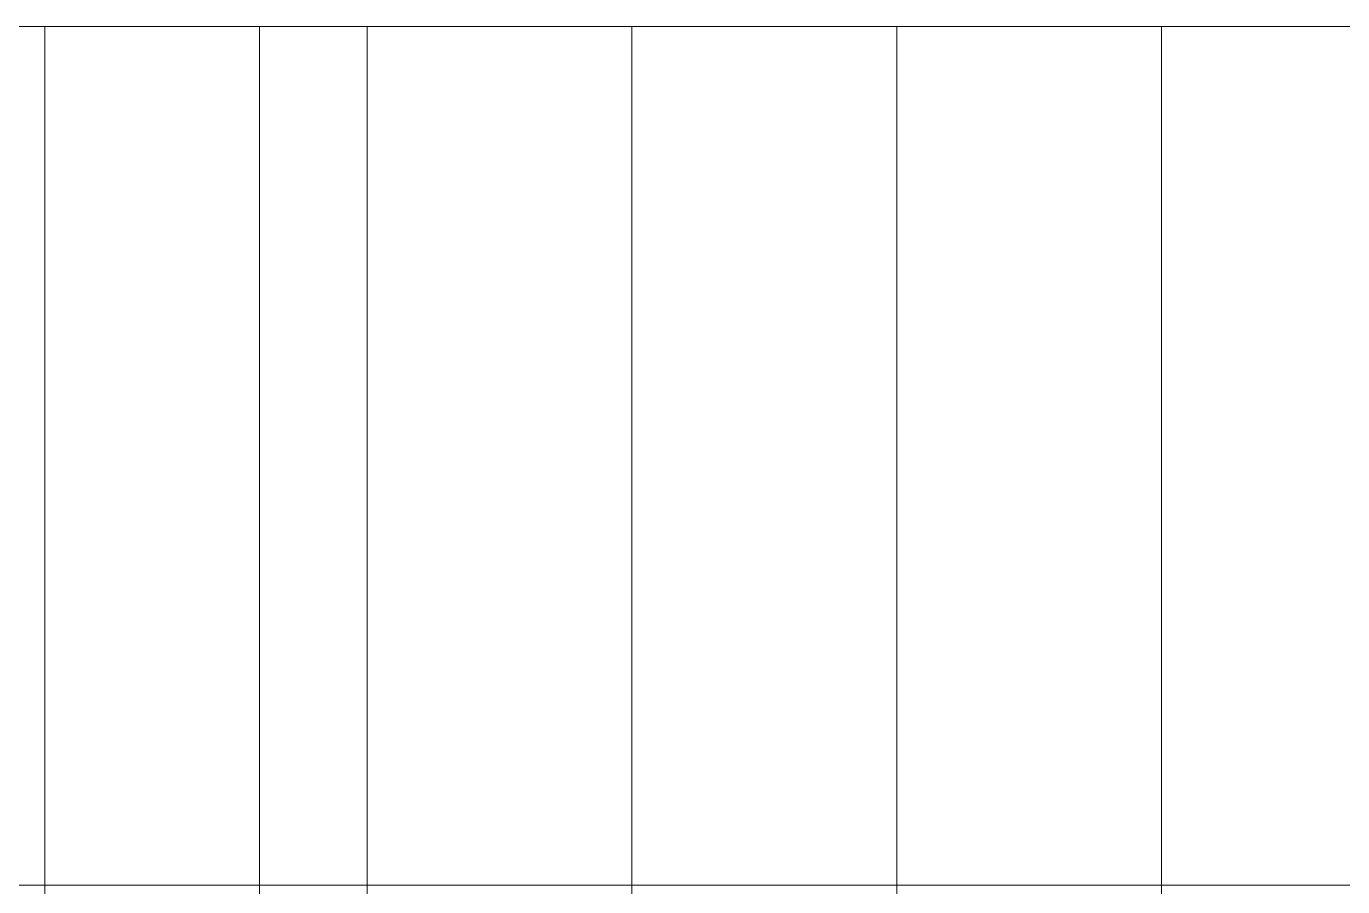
# Model space of a CAD drawing. Header units: millimetres. Extents: x -1113 to 415037, y -3642 to 354837.
# Drawn here: x 302978 to 321365, y 15386 to 27400 of the extents above; entities that cross this region are included whole.
import ezdxf

# ---------------------------------------------------------------- set-up
doc = ezdxf.new("R2010")
doc.units = ezdxf.units.MM
doc.layers.add('A-DETL-2', color=7, linetype='Continuous', lineweight=5)
doc.layers.add('Оси', color=7, linetype='Continuous', lineweight=9)

msp = doc.modelspace()

# ---------------------------------------------------------------- linework, layer by layer
at = {"layer": 'A-DETL-2'}
for p, q in [((323147, 27400), (289007, 27400)), ((289007, 15407), (331607, 15407))]:
    msp.add_line(p, q, dxfattribs=at)
at = {"layer": 'Оси'}
for points in [[(303237, -1906), (303237, 3094), (303237, 22398), (303237, 27398)], [(306237, -1906), (306237, 3094), (306237, 22398), (306237, 27398)], [(307737, -1906), (307737, 3094), (307737, 22398), (307737, 27398)], [(311437, -1906), (311437, 3094), (311437, 22398), (311437, 27398)], [(315137, -1906), (315137, 3094), (315137, 22398), (315137, 27398)], [(318837, -1906), (318837, 3094), (318837, 22398), (318837, 27398)]]:
    msp.add_lwpolyline(points, dxfattribs=at)

doc.saveas('drawing.dxf')
